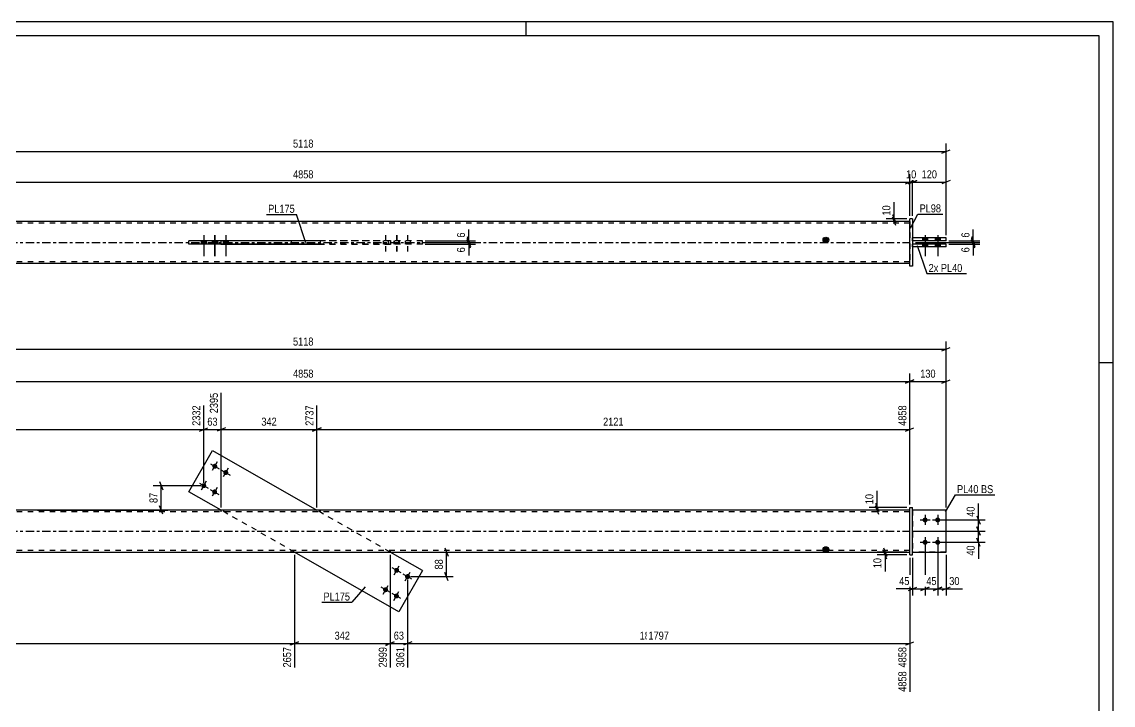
# Model space of a CAD drawing. Header units: millimetres. Extents: x 0 to 594, y 0 to 420.
# Drawn here: x 203.6 to 594, y 175.4 to 420 of the extents above; entities that cross this region are included whole.
import ezdxf

# ---------------------------------------------------------------- set-up
doc = ezdxf.new("R2010")
doc.units = ezdxf.units.MM
doc.linetypes.add('DXK_LINE_DOT2', pattern=[3.9198, 1.9599, -1.9599])
doc.linetypes.add('DXK_LINE_DOT3', pattern=[5.9187, 2.979, -0.9799, 0.9799, -0.9799])
doc.styles.add('Arial Narrow', font='ARIALN.TTF', dxfattribs={"height": 0.2})

# ---------------------------------------------------------------- blocks, each defined once
blk = doc.blocks.new('Unknown-580874307-1129')
at = {"color": 5, "linetype": 'Continuous'}
for p, q in [((594, 420), (0, 420)), ((384, 415), (384, 420)), ((594, 0), (594, 420)), ((589, 415), (5, 415)), ((589, 5), (589, 415)), ((594, 298), (589, 298))]:
    blk.add_line(p, q, dxfattribs=at)
blk = doc.blocks.new('Part-580874307-1922 - 1901')
at = {"color": 7, "linetype": 'DXK_LINE_DOT2'}
for p, q in [((534.22, 245.23), (522.22, 245.23)), ((522.22, 230.23), (522.22, 245.23)), ((534.22, 230.23), (534.22, 245.23)), ((534.22, 230.23), (522.22, 230.23))]:
    blk.add_line(p, q, dxfattribs=at)
blk = doc.blocks.new('Part-580874307-1923 - 1901')
at = {"color": 2, "linetype": 'Continuous'}
for p, q in [((521.22, 229.23), (521.22, 246.23)), ((521.22, 246.23), (522.22, 246.23)), ((522.22, 229.23), (522.22, 246.23)), ((521.22, 229.23), (522.22, 229.23))]:
    blk.add_line(p, q, dxfattribs=at)
blk = doc.blocks.new('Part-580874307-1912 - 1901')
at = {"linetype": 'Continuous'}
blk.add_hatch(color=2, dxfattribs=at).paths.add_polyline_path([(491.22, 230.23), (490.42, 231.63), (492.02, 231.63)])
at = {"color": 2, "linetype": 'Continuous'}
for p, q in [((521.22, 245.23), (175.35, 245.23)), ((491.22, 230.23), (490.42, 231.63)), ((490.42, 231.63), (492.02, 231.63)), ((492.02, 231.63), (491.22, 230.23)), ((175.35, 230.23), (521.22, 230.23))]:
    blk.add_line(p, q, dxfattribs=at)
at = {"color": 7, "linetype": 'DXK_LINE_DOT2'}
for p, q in [((521.22, 244.63), (175.35, 244.63)), ((274.78, 245.23), (274.78, 244.63)), ((310.25, 245.23), (310.25, 244.63)), ((521.22, 230.23), (521.22, 245.23)), ((521.22, 230.83), (175.35, 230.83)), ((299.94, 230.23), (299.94, 230.83)), ((335.41, 230.23), (335.41, 230.83))]:
    blk.add_line(p, q, dxfattribs=at)
at = {"color": 7, "linetype": 'DXK_LINE_DOT3'}
blk.add_line((175.35, 237.73), (521.22, 237.73), dxfattribs=at)
at = {"color": 2, "linetype": 'Continuous'}
blk.add_circle((491.22, 231.13), 1, dxfattribs=at)
blk = doc.blocks.new('Part-580874307-1917 - 1901')
at = {"color": 2, "linetype": 'Continuous'}
for p, q in [((534.22, 245.23), (522.22, 245.23)), ((534.22, 230.23), (534.22, 245.23)), ((522.22, 230.23), (534.22, 230.23))]:
    blk.add_line(p, q, dxfattribs=at)
at = {"color": 7, "linetype": 'DXK_LINE_DOT2'}
blk.add_line((522.22, 245.23), (522.22, 230.23), dxfattribs=at)
blk = doc.blocks.new('Part-580874307-1943 - 1901')
at = {"color": 2, "linetype": 'Continuous'}
for p, q in [((263.35, 251.83), (271.79, 266.58)), ((271.79, 266.58), (309.1, 245.23)), ((274.88, 245.23), (263.35, 251.83)), ((338.39, 208.88), (301.09, 230.23)), ((346.84, 223.64), (335.31, 230.23)), ((346.84, 223.64), (338.39, 208.88))]:
    blk.add_line(p, q, dxfattribs=at)
at = {"color": 7, "linetype": 'DXK_LINE_DOT2'}
for p, q in [((301.09, 230.23), (274.88, 245.23)), ((335.31, 230.23), (309.1, 245.23))]:
    blk.add_line(p, q, dxfattribs=at)
blk = doc.blocks.new('Bolt-580874307-1944 - 1901')
at = {"linetype": 'Continuous'}
for points in [[(526.72, 242.63, -1), (526.72, 240.83, -1)], [(531.22, 242.63, -1), (531.22, 240.83, -1)], [(526.72, 234.63, -1), (526.72, 232.83, -1)], [(531.22, 234.63, -1), (531.22, 232.83, -1)]]:
    blk.add_hatch(color=1, dxfattribs=at).paths.add_polyline_path(points)
at = {"color": 1, "linetype": 'Continuous'}
for p, q in [((526.72, 243.53), (526.72, 239.93)), ((531.22, 243.53), (531.22, 239.93)), ((524.92, 241.73), (528.52, 241.73)), ((529.42, 241.73), (533.02, 241.73)), ((526.72, 235.53), (526.72, 231.93)), ((531.22, 235.53), (531.22, 231.93)), ((524.92, 233.73), (528.52, 233.73)), ((529.42, 233.73), (533.02, 233.73))]:
    blk.add_line(p, q, dxfattribs=at)
blk = doc.blocks.new('Bolt-580874307-1946 - 1901')
at = {"linetype": 'Continuous'}
for points in [[(273.04, 261.72, -1), (272.15, 260.16, -1)], [(276.95, 259.48, -1), (276.06, 257.92, -1)], [(269.07, 254.78, -1), (268.18, 253.21, -1)], [(272.98, 252.54, -1), (272.08, 250.98, -1)]]:
    blk.add_hatch(color=1, dxfattribs=at).paths.add_polyline_path(points)
at = {"color": 1, "linetype": 'Continuous'}
for p, q in [((271.03, 261.83), (274.16, 260.04)), ((273.49, 262.5), (271.7, 259.38)), ((274.94, 259.6), (278.06, 257.81)), ((277.4, 260.27), (275.61, 257.14)), ((267.06, 254.89), (270.19, 253.1)), ((269.52, 255.56), (267.73, 252.43)), ((270.97, 252.65), (274.09, 250.87)), ((273.42, 253.32), (271.63, 250.2))]:
    blk.add_line(p, q, dxfattribs=at)
blk = doc.blocks.new('Bolt-580874307-1947 - 1901')
at = {"linetype": 'Continuous'}
for points in [[(337.21, 222.92, -1), (338.11, 224.48, -1)], [(341.12, 220.69, -1), (342.01, 222.25, -1)], [(333.24, 215.98, -1), (334.13, 217.54, -1)], [(337.15, 213.74, -1), (338.04, 215.31, -1)]]:
    blk.add_hatch(color=1, dxfattribs=at).paths.add_polyline_path(points)
at = {"color": 1, "linetype": 'Continuous'}
for p, q in [((339.22, 222.81), (336.1, 224.6)), ((336.77, 222.14), (338.55, 225.27)), ((340.67, 219.91), (342.46, 223.03)), ((343.13, 220.57), (340, 222.36)), ((335.25, 215.87), (332.12, 217.65)), ((332.79, 215.2), (334.58, 218.32)), ((339.15, 213.63), (336.03, 215.42)), ((336.7, 212.96), (338.49, 216.09))]:
    blk.add_line(p, q, dxfattribs=at)
blk = doc.blocks.new('Bolt-580874307-2330 - 2328')
at = {"linetype": 'Continuous'}
for points in [[(527.62, 342.65), (525.82, 342.65), (525.82, 341.65), (527.62, 341.65)], [(527.62, 342.65), (525.82, 342.65), (525.82, 341.65), (527.62, 341.65)], [(527.62, 340.45), (525.82, 340.45), (525.82, 339.45), (527.62, 339.45)], [(527.62, 340.45), (525.82, 340.45), (525.82, 339.45), (527.62, 339.45)], [(532.12, 342.65), (530.32, 342.65), (530.32, 341.65), (532.12, 341.65)], [(532.12, 342.65), (530.32, 342.65), (530.32, 341.65), (532.12, 341.65)], [(532.12, 340.45), (530.32, 340.45), (530.32, 339.45), (532.12, 339.45)], [(532.12, 340.45), (530.32, 340.45), (530.32, 339.45), (532.12, 339.45)]]:
    blk.add_hatch(color=1, dxfattribs=at).paths.add_polyline_path(points)
at = {"color": 1, "linetype": 'Continuous'}
for p, q in [((526.72, 343.65), (526.72, 336.15)), ((526.72, 343.65), (526.72, 336.15)), ((531.22, 343.65), (531.22, 336.15)), ((531.22, 343.65), (531.22, 336.15)), ((525.82, 342.65), (525.82, 341.65)), ((525.82, 342.65), (525.82, 341.65)), ((525.82, 340.45), (525.82, 339.45)), ((525.82, 340.45), (525.82, 339.45)), ((527.62, 342.65), (527.62, 341.65)), ((527.62, 342.65), (527.62, 341.65)), ((527.62, 340.45), (527.62, 339.45)), ((527.62, 340.45), (527.62, 339.45)), ((530.32, 342.65), (530.32, 341.65)), ((530.32, 342.65), (530.32, 341.65)), ((530.32, 340.45), (530.32, 339.45)), ((530.32, 340.45), (530.32, 339.45)), ((532.12, 342.65), (532.12, 341.65)), ((532.12, 342.65), (532.12, 341.65)), ((532.12, 340.45), (532.12, 339.45)), ((532.12, 340.45), (532.12, 339.45))]:
    blk.add_line(p, q, dxfattribs=at)
blk = doc.blocks.new('Part-580874307-2336 - 2328')
at = {"color": 2, "linetype": 'Continuous'}
for p, q in [((263.35, 340.45), (263.35, 341.65)), ((310.25, 341.65), (263.35, 341.65)), ((310.25, 340.45), (263.35, 340.45)), ((271.79, 340.45), (271.79, 341.65))]:
    blk.add_line(p, q, dxfattribs=at)
at = {"color": 7, "linetype": 'DXK_LINE_DOT2'}
for p, q in [((346.84, 341.65), (310.25, 341.65)), ((346.84, 340.45), (310.25, 340.45)), ((338.39, 340.45), (338.39, 341.65)), ((346.84, 340.45), (346.84, 341.65))]:
    blk.add_line(p, q, dxfattribs=at)
blk = doc.blocks.new('Part-580874307-2352 - 2328')
at = {"color": 2, "linetype": 'Continuous'}
for p, q in [((522.22, 349.55), (521.22, 349.55)), ((521.22, 332.55), (521.22, 349.55)), ((522.22, 349.55), (522.22, 332.55)), ((522.22, 332.55), (521.22, 332.55))]:
    blk.add_line(p, q, dxfattribs=at)
blk = doc.blocks.new('Part-580874307-2357 - 2328')
at = {"color": 2, "linetype": 'Continuous'}
for p, q in [((534.22, 342.65), (522.22, 342.65)), ((534.22, 341.65), (522.22, 341.65)), ((534.22, 341.65), (534.22, 342.65))]:
    blk.add_line(p, q, dxfattribs=at)
at = {"color": 7, "linetype": 'DXK_LINE_DOT2'}
blk.add_line((522.22, 341.65), (522.22, 342.65), dxfattribs=at)
blk = doc.blocks.new('Part-580874307-2362 - 2328')
at = {"color": 2, "linetype": 'Continuous'}
for p, q in [((534.22, 340.45), (522.22, 340.45)), ((534.22, 339.45), (534.22, 340.45)), ((534.22, 339.45), (522.22, 339.45))]:
    blk.add_line(p, q, dxfattribs=at)
at = {"color": 7, "linetype": 'DXK_LINE_DOT2'}
blk.add_line((522.22, 339.45), (522.22, 340.45), dxfattribs=at)
blk = doc.blocks.new('Part-580874307-2367 - 2328')
at = {"linetype": 'Continuous'}
blk.add_hatch(color=2, dxfattribs=at).paths.add_polyline_path([(491.22, 341.05), (490.42, 342.45), (492.02, 342.45)])
at = {"color": 2, "linetype": 'Continuous'}
for p, q in [((521.22, 348.55), (175.35, 348.55)), ((274.78, 341.65), (274.78, 341.75)), ((274.78, 341.75), (310.25, 341.75)), ((274.78, 340.35), (274.78, 340.45)), ((310.25, 340.35), (274.78, 340.35)), ((299.94, 341.65), (299.94, 341.75)), ((299.94, 340.35), (299.94, 340.45)), ((310.25, 341.75), (310.25, 340.35)), ((491.22, 341.05), (490.42, 342.45)), ((490.42, 342.45), (492.02, 342.45)), ((492.02, 342.45), (491.22, 341.05)), ((521.22, 333.55), (175.35, 333.55))]:
    blk.add_line(p, q, dxfattribs=at)
at = {"color": 7, "linetype": 'DXK_LINE_DOT2'}
for p, q in [((521.22, 347.95), (175.35, 347.95)), ((521.22, 348.55), (521.22, 333.55)), ((274.78, 341.75), (274.78, 340.45)), ((299.94, 341.75), (299.94, 340.45)), ((310.25, 341.75), (335.41, 341.75)), ((335.41, 340.35), (310.25, 340.35)), ((335.41, 341.75), (335.41, 340.35)), ((521.22, 334.15), (175.35, 334.15))]:
    blk.add_line(p, q, dxfattribs=at)
at = {"color": 7, "linetype": 'DXK_LINE_DOT3'}
blk.add_line((175.35, 341.05), (521.22, 341.05), dxfattribs=at)
at = {"color": 2, "linetype": 'Continuous'}
blk.add_circle((491.22, 341.95), 1, dxfattribs=at)
blk = doc.blocks.new('Bolt-580874307-2373 - 2328')
at = {"linetype": 'Continuous'}
for points in [[(269.52, 341.65), (267.72, 341.65), (267.72, 340.45), (269.52, 340.45)], [(273.43, 341.65), (271.63, 341.65), (271.63, 340.45), (273.43, 340.45)], [(273.5, 341.65), (271.7, 341.65), (271.7, 340.45), (273.5, 340.45)], [(277.4, 341.65), (275.6, 341.65), (275.6, 340.45), (277.4, 340.45)]]:
    blk.add_hatch(color=1, dxfattribs=at).paths.add_polyline_path(points)
at = {"color": 1, "linetype": 'Continuous'}
for p, q in [((268.62, 343.65), (268.62, 336.15)), ((272.53, 343.65), (272.53, 336.15)), ((272.6, 343.65), (272.6, 336.15)), ((276.5, 343.65), (276.5, 336.15)), ((267.72, 341.65), (267.72, 340.45)), ((269.52, 341.65), (269.52, 340.45)), ((271.63, 341.65), (271.63, 340.45)), ((271.7, 341.65), (271.7, 340.45)), ((273.43, 341.65), (273.43, 340.45)), ((273.5, 341.65), (273.5, 340.45)), ((275.6, 341.65), (275.6, 340.45)), ((277.4, 341.65), (277.4, 340.45))]:
    blk.add_line(p, q, dxfattribs=at)
blk = doc.blocks.new('Bolt-580874307-2374 - 2328')
at = {"color": 1, "linetype": 'DXK_LINE_DOT2'}
for p, q in [((333.69, 343.65), (333.69, 336.15)), ((337.59, 343.65), (337.59, 336.15)), ((337.66, 343.65), (337.66, 336.15)), ((341.57, 343.65), (341.57, 336.15)), ((332.79, 341.65), (332.79, 340.45)), ((334.59, 341.65), (334.59, 340.45)), ((336.69, 341.65), (336.69, 340.45)), ((336.76, 341.65), (336.76, 340.45)), ((338.49, 341.65), (338.49, 340.45)), ((338.56, 341.65), (338.56, 340.45)), ((340.67, 341.65), (340.67, 340.45)), ((342.47, 341.65), (342.47, 340.45))]:
    blk.add_line(p, q, dxfattribs=at)
blk = doc.blocks.new('StraightDimension-580874307-2155 - 1901')
at = {"color": 7, "linetype": 'Continuous'}
for p, q in [((301.09, 229.23), (301.09, 188.94)), ((335.31, 229.23), (335.31, 188.94)), ((302.59, 198.15), (299.59, 196.95)), ((301.09, 197.55), (335.31, 197.55)), ((333.81, 196.95), (336.81, 198.15))]:
    blk.add_line(p, q, dxfattribs=at)
at = {"color": 0}
blk.add_wipeout([(321.54, 198.3), (321.54, 202.5), (314.86, 202.5), (314.86, 198.3)], dxfattribs=at)
at = {"color": 0, "linetype": 'Continuous'}
blk.add_wipeout([(334.71, 196.85), (330.51, 196.85), (330.51, 188.34), (334.71, 188.34)], dxfattribs=at)
at = {"color": 3, "style": 'Arial Narrow'}
blk.add_text('342', height=2.863, dxfattribs=at).set_placement((315.46, 198.9))
at = {"color": 3, "linetype": 'Continuous', "style": 'Arial Narrow'}
blk.add_text('2999', height=2.863, rotation=90.0002, dxfattribs=at).set_placement((334.11, 188.94))
blk = doc.blocks.new('StraightDimension-580874307-2235 - 1901')
at = {"color": 7, "linetype": 'Continuous'}
for p, q in [((274.88, 246.23), (274.88, 287.24)), ((309.1, 246.23), (309.1, 282.74)), ((276.38, 274.72), (273.38, 273.52)), ((274.88, 274.12), (309.1, 274.12)), ((307.6, 273.52), (310.6, 274.72))]:
    blk.add_line(p, q, dxfattribs=at)
at = {"color": 0, "linetype": 'Continuous'}
blk.add_wipeout([(308.5, 283.34), (304.3, 283.34), (304.3, 274.82), (308.5, 274.82)], dxfattribs=at)
at = {"color": 0}
blk.add_wipeout([(295.33, 274.87), (295.33, 279.07), (288.65, 279.07), (288.65, 274.87)], dxfattribs=at)
at = {"color": 3, "linetype": 'Continuous', "style": 'Arial Narrow'}
blk.add_text('2737', height=2.863, rotation=90.0002, dxfattribs=at).set_placement((307.9, 275.42))
at = {"color": 3, "style": 'Arial Narrow'}
blk.add_text('342', height=2.863, dxfattribs=at).set_placement((289.25, 275.47))
blk = doc.blocks.new('StraightDimension-580874307-4380 - 1901')
at = {"color": 7, "linetype": 'Continuous'}
for p, q in [((521.22, 247.23), (521.22, 294.16)), ((534.22, 246.23), (534.22, 294.16)), ((522.72, 291.91), (519.72, 290.71)), ((521.22, 291.31), (534.22, 291.31)), ((532.72, 290.71), (535.72, 291.91))]:
    blk.add_line(p, q, dxfattribs=at)
at = {"color": 0}
blk.add_wipeout([(531.07, 292.06), (531.07, 296.26), (524.38, 296.26), (524.38, 292.06)], dxfattribs=at)
at = {"color": 3, "style": 'Arial Narrow'}
blk.add_text('130', height=2.863, dxfattribs=at).set_placement((524.98, 292.66))
blk = doc.blocks.new('StraightDimension-580874307-2169 - 1901')
at = {"color": 7, "linetype": 'Continuous'}
for p, q in [((335.31, 229.23), (335.31, 188.94)), ((521.22, 228.23), (521.22, 180.24)), ((336.81, 198.15), (333.81, 196.95)), ((335.31, 197.55), (521.22, 197.55)), ((519.72, 196.95), (522.72, 198.15))]:
    blk.add_line(p, q, dxfattribs=at)
at = {"color": 0}
blk.add_wipeout([(432.52, 198.3), (432.52, 202.5), (424.01, 202.5), (424.01, 198.3)], dxfattribs=at)
at = {"color": 0, "linetype": 'Continuous'}
blk.add_wipeout([(520.62, 188.15), (516.42, 188.15), (516.42, 179.64), (520.62, 179.64)], dxfattribs=at)
at = {"color": 3, "style": 'Arial Narrow'}
blk.add_text('1859', height=2.863, dxfattribs=at).set_placement((424.61, 198.9))
at = {"color": 3, "linetype": 'Continuous', "style": 'Arial Narrow'}
blk.add_text('4858', height=2.863, rotation=90.0002, dxfattribs=at).set_placement((520.02, 180.24))
blk = doc.blocks.new('StraightDimension-580874307-1989 - 1901')
at = {"color": 7, "linetype": 'Continuous'}
for p, q in [((520.22, 246.23), (506.69, 246.23)), ((508.94, 247.73), (510.14, 244.73)), ((510.14, 243.73), (508.94, 246.73)), ((509.54, 245.23), (509.54, 246.23)), ((520.22, 245.23), (506.69, 245.23))]:
    blk.add_line(p, q, dxfattribs=at)
at = {"color": 0}
blk.add_wipeout([(508.79, 251.61), (504.59, 251.61), (504.59, 246.76), (508.79, 246.76)], dxfattribs=at)
at = {"color": 7, "linetype": 'Continuous'}
blk.add_line((509.54, 246.23), (509.54, 252.14), dxfattribs=at)
blk.add_line((509.54, 246.23), (509.54, 252.14), dxfattribs=at)
at = {"color": 3, "style": 'Arial Narrow'}
blk.add_text('10', height=2.863, rotation=90.0002, dxfattribs=at).set_placement((508.19, 247.36))
blk = doc.blocks.new('StraightDimension-580874307-2089 - 1901')
at = {"color": 7, "linetype": 'Continuous'}
for p, q in [((511.82, 231.73), (513.02, 228.73)), ((513.02, 227.73), (511.82, 230.73)), ((520.22, 230.23), (509.57, 230.23)), ((520.22, 229.23), (509.57, 229.23)), ((512.42, 229.23), (512.42, 230.23))]:
    blk.add_line(p, q, dxfattribs=at)
at = {"color": 0}
blk.add_wipeout([(511.67, 228.71), (507.47, 228.71), (507.47, 223.85), (511.67, 223.85)], dxfattribs=at)
at = {"color": 7, "linetype": 'Continuous'}
blk.add_line((512.42, 229.23), (512.42, 223.33), dxfattribs=at)
blk.add_line((512.42, 229.23), (512.42, 223.33), dxfattribs=at)
at = {"color": 3, "style": 'Arial Narrow'}
blk.add_text('10', height=2.863, rotation=90.0002, dxfattribs=at).set_placement((511.07, 224.45))
blk = doc.blocks.new('StraightDimension-580874307-1996 - 1901')
at = {"color": 7, "linetype": 'Continuous'}
for p, q in [((267.62, 253.99), (250.59, 253.99)), ((252.84, 255.49), (254.04, 252.49)), ((253.44, 245.25), (253.44, 253.99)), ((254.04, 243.75), (252.84, 246.75)), ((209.1, 245.25), (255.84, 245.25))]:
    blk.add_line(p, q, dxfattribs=at)
at = {"color": 0}
blk.add_wipeout([(252.69, 252.05), (248.49, 252.05), (248.49, 247.19), (252.69, 247.19)], dxfattribs=at)
at = {"color": 3, "style": 'Arial Narrow'}
blk.add_text('87', height=2.863, rotation=90.0002, dxfattribs=at).set_placement((252.09, 247.79))
blk = doc.blocks.new('StraightDimension-580874307-2001 - 1901')
at = {"color": 7, "linetype": 'Continuous'}
for p, q in [((545.18, 239.23), (546.38, 236.23)), ((522.22, 237.73), (548.18, 237.73)), ((546.38, 232.23), (545.18, 235.23)), ((545.78, 233.73), (545.78, 237.73)), ((532.22, 233.73), (548.18, 233.73))]:
    blk.add_line(p, q, dxfattribs=at)
at = {"color": 0}
blk.add_wipeout([(545.03, 233.21), (540.83, 233.21), (540.83, 228.35), (545.03, 228.35)], dxfattribs=at)
at = {"color": 7, "linetype": 'Continuous'}
blk.add_line((545.78, 233.73), (545.78, 227.83), dxfattribs=at)
blk.add_line((545.78, 233.73), (545.78, 227.83), dxfattribs=at)
at = {"color": 3, "style": 'Arial Narrow'}
blk.add_text('40', height=2.863, rotation=90.0002, dxfattribs=at).set_placement((544.43, 228.95))
blk = doc.blocks.new('StraightDimension-580874307-2016 - 1901')
at = {"color": 7, "linetype": 'Continuous'}
for p, q in [((545.18, 243.23), (546.38, 240.23)), ((532.22, 241.73), (548.18, 241.73)), ((546.38, 236.23), (545.18, 239.23)), ((545.78, 237.73), (545.78, 241.73)), ((522.22, 237.73), (548.18, 237.73))]:
    blk.add_line(p, q, dxfattribs=at)
at = {"color": 0}
blk.add_wipeout([(545.03, 247.11), (540.83, 247.11), (540.83, 242.26), (545.03, 242.26)], dxfattribs=at)
at = {"color": 7, "linetype": 'Continuous'}
blk.add_line((545.78, 241.73), (545.78, 247.64), dxfattribs=at)
blk.add_line((545.78, 241.73), (545.78, 247.64), dxfattribs=at)
at = {"color": 3, "style": 'Arial Narrow'}
blk.add_text('40', height=2.863, rotation=90.0002, dxfattribs=at).set_placement((544.43, 242.86))
blk = doc.blocks.new('StraightDimension-580874307-2030 - 1901')
at = {"color": 7, "linetype": 'Continuous'}
for p, q in [((354.93, 231.73), (356.13, 228.73)), ((341.47, 230.23), (357.93, 230.23)), ((355.53, 221.47), (355.53, 230.23)), ((356.13, 219.97), (354.93, 222.97)), ((342.57, 221.47), (357.93, 221.47))]:
    blk.add_line(p, q, dxfattribs=at)
at = {"color": 0}
blk.add_wipeout([(354.78, 228.28), (350.58, 228.28), (350.58, 223.42), (354.78, 223.42)], dxfattribs=at)
at = {"color": 3, "style": 'Arial Narrow'}
blk.add_text('88', height=2.863, rotation=90.0002, dxfattribs=at).set_placement((354.18, 224.02))
blk = doc.blocks.new('StraightDimension-580874307-2183 - 1901')
at = {"color": 7, "linetype": 'Continuous'}
for p, q in [((521.22, 228.23), (521.22, 188.94)), ((341.57, 220.47), (341.57, 188.94)), ((343.07, 198.15), (340.07, 196.95)), ((341.57, 197.55), (521.22, 197.55)), ((519.72, 196.95), (522.72, 198.15))]:
    blk.add_line(p, q, dxfattribs=at)
at = {"color": 0}
blk.add_wipeout([(435.65, 198.3), (435.65, 202.5), (427.14, 202.5), (427.14, 198.3)], dxfattribs=at)
at = {"color": 0, "linetype": 'Continuous'}
blk.add_wipeout([(520.62, 196.85), (516.42, 196.85), (516.42, 188.34), (520.62, 188.34)], dxfattribs=at)
at = {"color": 3, "style": 'Arial Narrow'}
blk.add_text('1797', height=2.863, dxfattribs=at).set_placement((427.74, 198.9))
at = {"color": 3, "linetype": 'Continuous', "style": 'Arial Narrow'}
blk.add_text('4858', height=2.863, rotation=90.0002, dxfattribs=at).set_placement((520.02, 188.94))
blk = doc.blocks.new('StraightDimension-580874307-2055 - 1901')
at = {"color": 7, "linetype": 'Continuous'}
for p, q in [((526.72, 232.73), (526.72, 214.68)), ((522.22, 228.23), (522.22, 214.68)), ((520.72, 216.48), (523.72, 217.68)), ((522.22, 217.08), (526.72, 217.08)), ((528.22, 217.68), (525.22, 216.48))]:
    blk.add_line(p, q, dxfattribs=at)
at = {"color": 0}
blk.add_wipeout([(521.7, 217.83), (521.7, 222.03), (516.84, 222.03), (516.84, 217.83)], dxfattribs=at)
at = {"color": 7, "linetype": 'Continuous'}
blk.add_line((522.22, 217.08), (516.32, 217.08), dxfattribs=at)
blk.add_line((522.22, 217.08), (516.32, 217.08), dxfattribs=at)
at = {"color": 3, "style": 'Arial Narrow'}
blk.add_text('45', height=2.863, dxfattribs=at).set_placement((517.44, 218.43))
blk = doc.blocks.new('StraightDimension-580874307-2257 - 1901')
at = {"color": 7, "linetype": 'Continuous'}
for p, q in [((274.88, 246.23), (274.88, 287.24)), ((268.62, 254.99), (268.62, 282.74)), ((267.12, 273.52), (270.12, 274.72)), ((268.62, 274.12), (274.88, 274.12)), ((276.38, 274.72), (273.38, 273.52))]:
    blk.add_line(p, q, dxfattribs=at)
at = {"color": 0}
blk.add_wipeout([(274.18, 274.87), (274.18, 279.07), (269.32, 279.07), (269.32, 274.87)], dxfattribs=at)
at = {"color": 0, "linetype": 'Continuous'}
blk.add_wipeout([(274.28, 287.84), (270.08, 287.84), (270.08, 279.32), (274.28, 279.32)], dxfattribs=at)
at = {"color": 3, "linetype": 'Continuous', "style": 'Arial Narrow'}
blk.add_text('2395', height=2.863, rotation=90.0002, dxfattribs=at).set_placement((273.68, 279.92))
at = {"color": 3, "style": 'Arial Narrow'}
blk.add_text('63', height=2.863, dxfattribs=at).set_placement((269.92, 275.47))
blk = doc.blocks.new('StraightDimension-580874307-2065 - 1901')
at = {"color": 7, "linetype": 'Continuous'}
for p, q in [((526.72, 232.73), (526.72, 214.68)), ((531.22, 232.73), (531.22, 214.68)), ((525.22, 216.48), (528.22, 217.68)), ((526.72, 217.08), (531.22, 217.08)), ((532.72, 217.68), (529.72, 216.48))]:
    blk.add_line(p, q, dxfattribs=at)
at = {"color": 0}
blk.add_wipeout([(531.4, 217.83), (531.4, 222.03), (526.55, 222.03), (526.55, 217.83)], dxfattribs=at)
at = {"color": 3, "style": 'Arial Narrow'}
blk.add_text('45', height=2.863, dxfattribs=at).set_placement((527.15, 218.43))
blk = doc.blocks.new('StraightDimension-580874307-2075 - 1901')
at = {"color": 7, "linetype": 'Continuous'}
for p, q in [((531.22, 232.73), (531.22, 214.68)), ((534.22, 229.23), (534.22, 214.68)), ((529.72, 216.48), (532.72, 217.68)), ((531.22, 217.08), (534.22, 217.08)), ((535.72, 217.68), (532.72, 216.48))]:
    blk.add_line(p, q, dxfattribs=at)
at = {"color": 0}
blk.add_wipeout([(539.6, 217.83), (539.6, 222.03), (534.75, 222.03), (534.75, 217.83)], dxfattribs=at)
at = {"color": 7, "linetype": 'Continuous'}
blk.add_line((534.22, 217.08), (540.13, 217.08), dxfattribs=at)
blk.add_line((534.22, 217.08), (540.13, 217.08), dxfattribs=at)
at = {"color": 3, "style": 'Arial Narrow'}
blk.add_text('30', height=2.863, dxfattribs=at).set_placement((535.35, 218.43))
blk = doc.blocks.new('StraightDimension-580874307-2143 - 1901')
at = {"color": 7, "linetype": 'Continuous'}
for p, q in [((87.25, 228.23), (87.25, 194.43)), ((301.09, 229.23), (301.09, 188.94)), ((88.75, 198.15), (85.75, 196.95)), ((87.25, 197.55), (301.09, 197.55)), ((299.59, 196.95), (302.59, 198.15))]:
    blk.add_line(p, q, dxfattribs=at)
at = {"color": 0}
blk.add_wipeout([(198.42, 198.3), (198.42, 202.5), (189.91, 202.5), (189.91, 198.3)], dxfattribs=at)
at = {"color": 0, "linetype": 'Continuous'}
for points in [[(86.65, 196.85), (82.45, 196.85), (82.45, 193.83), (86.65, 193.83)], [(300.49, 196.85), (296.29, 196.85), (296.29, 188.34), (300.49, 188.34)]]:
    blk.add_wipeout(points, dxfattribs=at)
at = {"color": 3, "style": 'Arial Narrow'}
blk.add_text('2657', height=2.863, dxfattribs=at).set_placement((190.51, 198.9))
at = {"color": 3, "linetype": 'Continuous', "style": 'Arial Narrow'}
for s, height, p in [('0', 2.86, (86.05, 194.43)), ('2657', 2.863, (299.89, 188.94))]:
    blk.add_text(s, height=height, rotation=90.0002, dxfattribs=at).set_placement(p)
blk = doc.blocks.new('StraightDimension-580874307-2221 - 1901')
at = {"color": 7, "linetype": 'Continuous'}
for p, q in [((309.1, 246.23), (309.1, 282.74)), ((521.22, 247.23), (521.22, 282.74)), ((310.6, 274.72), (307.6, 273.52)), ((309.1, 274.12), (521.22, 274.12)), ((519.72, 273.52), (522.72, 274.72))]:
    blk.add_line(p, q, dxfattribs=at)
at = {"color": 0, "linetype": 'Continuous'}
blk.add_wipeout([(520.62, 283.34), (516.42, 283.34), (516.42, 274.82), (520.62, 274.82)], dxfattribs=at)
at = {"color": 0}
blk.add_wipeout([(419.42, 274.87), (419.42, 279.07), (410.91, 279.07), (410.91, 274.87)], dxfattribs=at)
at = {"color": 3, "linetype": 'Continuous', "style": 'Arial Narrow'}
blk.add_text('4858', height=2.863, rotation=90.0002, dxfattribs=at).set_placement((520.02, 275.42))
at = {"color": 3, "style": 'Arial Narrow'}
blk.add_text('2121', height=2.863, dxfattribs=at).set_placement((411.51, 275.47))
blk = doc.blocks.new('StraightDimension-580874307-2273 - 1901')
at = {"color": 7, "linetype": 'Continuous'}
for p, q in [((268.62, 254.99), (268.62, 282.74)), ((87.25, 246.23), (87.25, 277.25)), ((88.75, 274.72), (85.75, 273.52)), ((87.25, 274.12), (268.62, 274.12)), ((267.12, 273.52), (270.12, 274.72))]:
    blk.add_line(p, q, dxfattribs=at)
at = {"color": 0, "linetype": 'Continuous'}
for points in [[(268.02, 283.34), (263.82, 283.34), (263.82, 274.82), (268.02, 274.82)], [(86.65, 277.85), (82.45, 277.85), (82.45, 274.82), (86.65, 274.82)]]:
    blk.add_wipeout(points, dxfattribs=at)
at = {"color": 0}
blk.add_wipeout([(182.19, 274.87), (182.19, 279.07), (173.68, 279.07), (173.68, 274.87)], dxfattribs=at)
at = {"color": 3, "linetype": 'Continuous', "style": 'Arial Narrow'}
for s, height, p in [('2332', 2.863, (267.42, 275.42)), ('0', 2.86, (86.05, 275.42))]:
    blk.add_text(s, height=height, rotation=90.0002, dxfattribs=at).set_placement(p)
at = {"color": 3, "style": 'Arial Narrow'}
blk.add_text('2332', height=2.863, dxfattribs=at).set_placement((174.28, 275.47))
blk = doc.blocks.new('StraightDimension-580874307-2284 - 1901')
at = {"color": 7, "linetype": 'Continuous'}
for p, q in [((534.22, 246.23), (534.22, 305.65)), ((74.25, 302.8), (534.22, 302.8)), ((532.72, 302.2), (535.72, 303.4))]:
    blk.add_line(p, q, dxfattribs=at)
at = {"color": 0}
blk.add_wipeout([(308.49, 303.55), (308.49, 307.75), (299.98, 307.75), (299.98, 303.55)], dxfattribs=at)
at = {"color": 3, "style": 'Arial Narrow'}
blk.add_text('5118', height=2.863, dxfattribs=at).set_placement((300.58, 304.15))
blk = doc.blocks.new('StraightDimension-580874307-4365 - 1901')
at = {"color": 7, "linetype": 'Continuous'}
for p, q in [((335.31, 229.23), (335.31, 188.94)), ((341.57, 220.47), (341.57, 188.94)), ((333.81, 196.95), (336.81, 198.15)), ((335.31, 197.55), (341.57, 197.55)), ((343.07, 198.15), (340.07, 196.95))]:
    blk.add_line(p, q, dxfattribs=at)
at = {"color": 0}
blk.add_wipeout([(340.87, 198.3), (340.87, 202.5), (336.01, 202.5), (336.01, 198.3)], dxfattribs=at)
at = {"color": 3, "style": 'Arial Narrow'}
blk.add_text('63', height=2.863, dxfattribs=at).set_placement((336.61, 198.9))
at = {"color": 0, "linetype": 'Continuous'}
blk.add_wipeout([(340.97, 196.85), (336.77, 196.85), (336.77, 188.34), (340.97, 188.34)], dxfattribs=at)
at = {"color": 3, "linetype": 'Continuous', "style": 'Arial Narrow'}
blk.add_text('3061', height=2.863, rotation=90.0002, dxfattribs=at).set_placement((340.37, 188.94))
blk = doc.blocks.new('StraightDimension-580874307-4381 - 1901')
at = {"color": 7, "linetype": 'Continuous'}
for p, q in [((521.22, 247.23), (521.22, 294.16)), ((87.25, 291.31), (521.22, 291.31)), ((519.72, 290.71), (522.72, 291.91))]:
    blk.add_line(p, q, dxfattribs=at)
at = {"color": 0}
blk.add_wipeout([(308.49, 292.06), (308.49, 296.26), (299.98, 296.26), (299.98, 292.06)], dxfattribs=at)
at = {"color": 3, "style": 'Arial Narrow'}
blk.add_text('4858', height=2.863, dxfattribs=at).set_placement((300.58, 292.66))
blk = doc.blocks.new('StraightDimension-580874307-2423 - 2328')
at = {"color": 7, "linetype": 'Continuous'}
for p, q in [((523.22, 341.05), (546.32, 341.05)), ((535.22, 340.45), (546.32, 340.45)), ((543.32, 342.55), (544.52, 339.55)), ((544.52, 338.95), (543.32, 341.95)), ((543.92, 340.45), (543.92, 341.05))]:
    blk.add_line(p, q, dxfattribs=at)
at = {"color": 0}
blk.add_wipeout([(543.17, 339.92), (538.97, 339.92), (538.97, 336.89), (543.17, 336.89)], dxfattribs=at)
at = {"color": 7, "linetype": 'Continuous'}
blk.add_line((543.92, 340.45), (543.92, 336.37), dxfattribs=at)
blk.add_line((543.92, 340.45), (543.92, 336.37), dxfattribs=at)
at = {"color": 3, "style": 'Arial Narrow'}
blk.add_text('6', height=2.86, rotation=90.0002, dxfattribs=at).set_placement((542.57, 337.49))
blk = doc.blocks.new('StraightDimension-580874307-2432 - 2328')
at = {"color": 7, "linetype": 'Continuous'}
for p, q in [((523.22, 341.05), (546.32, 341.05)), ((535.22, 341.65), (546.32, 341.65)), ((543.32, 343.15), (544.52, 340.15)), ((544.52, 339.55), (543.32, 342.55)), ((543.92, 341.05), (543.92, 341.65))]:
    blk.add_line(p, q, dxfattribs=at)
at = {"color": 0}
blk.add_wipeout([(543.17, 345.2), (538.97, 345.2), (538.97, 342.17), (543.17, 342.17)], dxfattribs=at)
at = {"color": 7, "linetype": 'Continuous'}
blk.add_line((543.92, 341.65), (543.92, 345.72), dxfattribs=at)
blk.add_line((543.92, 341.65), (543.92, 345.72), dxfattribs=at)
at = {"color": 3, "style": 'Arial Narrow'}
blk.add_text('6', height=2.86, rotation=90.0002, dxfattribs=at).set_placement((542.57, 342.77))
blk = doc.blocks.new('StraightDimension-580874307-2442 - 2328')
at = {"color": 7, "linetype": 'Continuous'}
for p, q in [((520.22, 349.55), (512.79, 349.55)), ((520.22, 348.55), (512.79, 348.55)), ((515.04, 351.05), (516.24, 348.05)), ((516.24, 347.05), (515.04, 350.05)), ((515.64, 348.55), (515.64, 349.55))]:
    blk.add_line(p, q, dxfattribs=at)
at = {"color": 0}
blk.add_wipeout([(514.89, 354.93), (510.69, 354.93), (510.69, 350.07), (514.89, 350.07)], dxfattribs=at)
at = {"color": 7, "linetype": 'Continuous'}
blk.add_line((515.64, 349.55), (515.64, 355.45), dxfattribs=at)
blk.add_line((515.64, 349.55), (515.64, 355.45), dxfattribs=at)
at = {"color": 3, "style": 'Arial Narrow'}
blk.add_text('10', height=2.863, rotation=90.0002, dxfattribs=at).set_placement((514.29, 350.67))
blk = doc.blocks.new('StraightDimension-580874307-2453 - 2328')
at = {"color": 7, "linetype": 'Continuous'}
for p, q in [((520.72, 362.04), (523.72, 363.24)), ((522.22, 350.55), (522.22, 365.49)), ((535.72, 363.24), (532.72, 362.04)), ((534.22, 343.65), (534.22, 365.49)), ((522.22, 362.64), (534.22, 362.64))]:
    blk.add_line(p, q, dxfattribs=at)
at = {"color": 0}
blk.add_wipeout([(531.57, 363.39), (531.57, 367.59), (524.88, 367.59), (524.88, 363.39)], dxfattribs=at)
at = {"color": 3, "style": 'Arial Narrow'}
blk.add_text('120', height=2.863, dxfattribs=at).set_placement((525.48, 363.99))
blk = doc.blocks.new('StraightDimension-580874307-2463 - 2328')
at = {"color": 7, "linetype": 'Continuous'}
for p, q in [((519.72, 362.04), (522.72, 363.24)), ((523.72, 363.24), (520.72, 362.04)), ((521.22, 350.55), (521.22, 365.49)), ((522.22, 350.55), (522.22, 365.49)), ((521.22, 362.64), (522.22, 362.64))]:
    blk.add_line(p, q, dxfattribs=at)
at = {"color": 0}
blk.add_wipeout([(524.15, 363.39), (524.15, 367.59), (519.3, 367.59), (519.3, 363.39)], dxfattribs=at)
at = {"color": 3, "style": 'Arial Narrow'}
blk.add_text('10', height=2.863, dxfattribs=at).set_placement((519.9, 363.99))
blk = doc.blocks.new('StraightDimension-580874307-2473 - 2328')
at = {"color": 7, "linetype": 'Continuous'}
for p, q in [((519.72, 362.04), (522.72, 363.24)), ((521.22, 350.55), (521.22, 365.49)), ((87.25, 362.64), (521.22, 362.64))]:
    blk.add_line(p, q, dxfattribs=at)
at = {"color": 0}
blk.add_wipeout([(308.49, 363.39), (308.49, 367.59), (299.98, 367.59), (299.98, 363.39)], dxfattribs=at)
at = {"color": 3, "style": 'Arial Narrow'}
blk.add_text('4858', height=2.863, dxfattribs=at).set_placement((300.58, 363.99))
blk = doc.blocks.new('StraightDimension-580874307-2504 - 2328')
at = {"color": 7, "linetype": 'Continuous'}
for p, q in [((534.22, 343.65), (534.22, 376.49)), ((74.25, 373.64), (534.22, 373.64)), ((532.72, 373.04), (535.72, 374.24))]:
    blk.add_line(p, q, dxfattribs=at)
at = {"color": 0}
blk.add_wipeout([(308.49, 374.39), (308.49, 378.59), (299.98, 378.59), (299.98, 374.39)], dxfattribs=at)
at = {"color": 3, "style": 'Arial Narrow'}
blk.add_text('5118', height=2.863, dxfattribs=at).set_placement((300.58, 374.99))
blk = doc.blocks.new('StraightDimension-580874307-2515 - 2328')
at = {"color": 7, "linetype": 'Continuous'}
for p, q in [((347.84, 341.05), (365.85, 341.05)), ((347.84, 340.45), (365.85, 340.45)), ((362.85, 342.55), (364.05, 339.55)), ((364.05, 338.95), (362.85, 341.95)), ((363.45, 340.45), (363.45, 341.05))]:
    blk.add_line(p, q, dxfattribs=at)
at = {"color": 0}
blk.add_wipeout([(362.7, 339.92), (358.5, 339.92), (358.5, 336.89), (362.7, 336.89)], dxfattribs=at)
at = {"color": 7, "linetype": 'Continuous'}
blk.add_line((363.45, 340.45), (363.45, 336.37), dxfattribs=at)
blk.add_line((363.45, 340.45), (363.45, 336.37), dxfattribs=at)
at = {"color": 3, "style": 'Arial Narrow'}
blk.add_text('6', height=2.86, rotation=90.0002, dxfattribs=at).set_placement((362.1, 337.49))
blk = doc.blocks.new('StraightDimension-580874307-2519 - 2328')
at = {"color": 7, "linetype": 'Continuous'}
for p, q in [((347.84, 341.65), (365.85, 341.65)), ((347.84, 341.05), (365.85, 341.05)), ((362.85, 343.15), (364.05, 340.15)), ((364.05, 339.55), (362.85, 342.55)), ((363.45, 341.05), (363.45, 341.65))]:
    blk.add_line(p, q, dxfattribs=at)
at = {"color": 0}
blk.add_wipeout([(362.7, 345.2), (358.5, 345.2), (358.5, 342.17), (362.7, 342.17)], dxfattribs=at)
at = {"color": 7, "linetype": 'Continuous'}
blk.add_line((363.45, 341.65), (363.45, 345.72), dxfattribs=at)
blk.add_line((363.45, 341.65), (363.45, 345.72), dxfattribs=at)
at = {"color": 3, "style": 'Arial Narrow'}
blk.add_text('6', height=2.86, rotation=90.0002, dxfattribs=at).set_placement((362.1, 342.77))
blk = doc.blocks.new('Mark-580874307-1939 - 1901')
at = {"color": 0}
blk.add_wipeout([(320.97, 212.89), (320.97, 215.89), (311.47, 215.89), (311.47, 212.89)], dxfattribs=at)
blk.add_wipeout([(320.97, 212.89), (320.97, 215.89), (311.47, 215.89), (311.47, 212.89)], dxfattribs=at)
at = {"color": 30, "linetype": 'Continuous'}
for p in [(326.33, 217.77), (310.87, 212.29)]:
    blk.add_line(p, (321.57, 212.29), dxfattribs=at)
at = {"color": 3, "style": 'Arial Narrow'}
blk.add_text('PL175', height=2.863, dxfattribs=at).set_placement((311.47, 212.89))
blk = doc.blocks.new('MarkSet-580874307-2319 - 1901')
at = {"color": 0}
blk.add_wipeout([(545.8, 251.32), (545.8, 254.32), (538.13, 254.32), (538.13, 251.32)], dxfattribs=at)
blk.add_wipeout([(545.8, 251.32), (545.8, 254.32), (538.13, 254.32), (538.13, 251.32)], dxfattribs=at)
at = {"color": 30, "linetype": 'Continuous'}
blk.add_line((534.03, 244.66), (537.53, 250.72), dxfattribs=at)
at = {"color": 0}
blk.add_wipeout([(551.09, 251.32), (551.09, 254.32), (546.7, 254.32), (546.7, 251.32)], dxfattribs=at)
blk.add_wipeout([(551.09, 251.32), (551.09, 254.32), (546.7, 254.32), (546.7, 251.32)], dxfattribs=at)
at = {"color": 30, "linetype": 'Continuous'}
blk.add_line((537.53, 250.72), (551.69, 250.72), dxfattribs=at)
at = {"color": 3, "style": 'Arial Narrow'}
for s, p in [('PL40', (538.13, 251.32)), ('BS', (546.7, 251.32))]:
    blk.add_text(s, height=2.863, dxfattribs=at).set_placement(p)
blk = doc.blocks.new('Mark-580874307-2348 - 2328')
at = {"color": 0}
blk.add_wipeout([(532.42, 351.8), (532.42, 354.8), (524.74, 354.8), (524.74, 351.8)], dxfattribs=at)
blk.add_wipeout([(532.42, 351.8), (532.42, 354.8), (524.74, 354.8), (524.74, 351.8)], dxfattribs=at)
at = {"color": 30, "linetype": 'Continuous'}
for p, q in [((521.45, 346.12), (524.14, 351.2)), ((524.14, 351.2), (533.02, 351.2))]:
    blk.add_line(p, q, dxfattribs=at)
at = {"color": 3, "style": 'Arial Narrow'}
blk.add_text('PL98', height=2.863, dxfattribs=at).set_placement((524.74, 351.8))
blk = doc.blocks.new('Mark-580874307-2332 - 2328')
at = {"color": 0}
blk.add_wipeout([(301.2, 351.65), (301.2, 354.65), (291.7, 354.65), (291.7, 351.65)], dxfattribs=at)
blk.add_wipeout([(301.2, 351.65), (301.2, 354.65), (291.7, 354.65), (291.7, 351.65)], dxfattribs=at)
at = {"color": 30, "linetype": 'Continuous'}
for p in [(291.1, 351.05), (305.18, 340.88)]:
    blk.add_line(p, (301.8, 351.05), dxfattribs=at)
at = {"color": 3, "style": 'Arial Narrow'}
blk.add_text('PL175', height=2.863, dxfattribs=at).set_placement((291.7, 351.65))
blk = doc.blocks.new('MarkSet-580874307-2562 - 2328')
at = {"color": 0}
blk.add_wipeout([(531.45, 330.48), (531.45, 333.48), (527.98, 333.48), (527.98, 330.48)], dxfattribs=at)
blk.add_wipeout([(531.45, 330.48), (531.45, 333.48), (527.98, 333.48), (527.98, 330.48)], dxfattribs=at)
at = {"color": 30, "linetype": 'Continuous'}
blk.add_line((523.84, 339.9), (527.38, 329.88), dxfattribs=at)
at = {"color": 0}
blk.add_wipeout([(540.02, 330.48), (540.02, 333.48), (532.35, 333.48), (532.35, 330.48)], dxfattribs=at)
blk.add_wipeout([(540.02, 330.48), (540.02, 333.48), (532.35, 333.48), (532.35, 330.48)], dxfattribs=at)
at = {"color": 30, "linetype": 'Continuous'}
blk.add_line((527.38, 329.88), (541.52, 329.88), dxfattribs=at)
at = {"color": 3, "style": 'Arial Narrow'}
for s, p in [('2x', (527.98, 330.48)), ('PL40', (532.35, 330.48))]:
    blk.add_text(s, height=2.863, dxfattribs=at).set_placement(p)

msp = doc.modelspace()

# ---------------------------------------------------------------- block references
for name in ['Unknown-580874307-1129', 'Part-580874307-2367 - 2328', 'Part-580874307-2352 - 2328', 'Bolt-580874307-2373 - 2328', 'Bolt-580874307-2374 - 2328', 'Bolt-580874307-2330 - 2328', 'Part-580874307-2336 - 2328', 'Part-580874307-2357 - 2328', 'Part-580874307-2362 - 2328', 'Part-580874307-1943 - 1901', 'Bolt-580874307-1946 - 1901', 'Part-580874307-1923 - 1901', 'Part-580874307-1912 - 1901', 'Part-580874307-1922 - 1901', 'Part-580874307-1917 - 1901', 'Bolt-580874307-1944 - 1901', 'Bolt-580874307-1947 - 1901']:
    msp.add_blockref(name, (0, 0))

# ---------------------------------------------------------------- next in the draw order: block references
for name in ['StraightDimension-580874307-2442 - 2328', 'StraightDimension-580874307-2423 - 2328', 'StraightDimension-580874307-4380 - 1901', 'StraightDimension-580874307-2235 - 1901', 'StraightDimension-580874307-1996 - 1901', 'StraightDimension-580874307-2155 - 1901']:
    msp.add_blockref(name, (0, 0))

# ---------------------------------------------------------------- next in the draw order: block references
for name in ['StraightDimension-580874307-2432 - 2328', 'StraightDimension-580874307-2257 - 1901', 'StraightDimension-580874307-1989 - 1901', 'StraightDimension-580874307-2143 - 1901', 'StraightDimension-580874307-2169 - 1901', 'Mark-580874307-1939 - 1901']:
    msp.add_blockref(name, (0, 0))

# ---------------------------------------------------------------- next in the draw order: block references
for name in ['StraightDimension-580874307-2453 - 2328', 'MarkSet-580874307-2562 - 2328', 'StraightDimension-580874307-2273 - 1901', 'StraightDimension-580874307-2001 - 1901', 'StraightDimension-580874307-2030 - 1901', 'StraightDimension-580874307-2089 - 1901']:
    msp.add_blockref(name, (0, 0))

# ---------------------------------------------------------------- next in the draw order: block references
for name in ['StraightDimension-580874307-2463 - 2328', 'StraightDimension-580874307-2016 - 1901', 'StraightDimension-580874307-2183 - 1901']:
    msp.add_blockref(name, (0, 0))

# ---------------------------------------------------------------- next in the draw order: block references
for name in ['StraightDimension-580874307-2473 - 2328', 'StraightDimension-580874307-2221 - 1901', 'StraightDimension-580874307-2055 - 1901', 'StraightDimension-580874307-4365 - 1901']:
    msp.add_blockref(name, (0, 0))

# ---------------------------------------------------------------- next in the draw order: block references
for name in ['StraightDimension-580874307-2504 - 2328', 'StraightDimension-580874307-2284 - 1901', 'StraightDimension-580874307-2065 - 1901']:
    msp.add_blockref(name, (0, 0))

# ---------------------------------------------------------------- next in the draw order: block references
for name in ['Mark-580874307-2332 - 2328', 'Mark-580874307-2348 - 2328', 'StraightDimension-580874307-2515 - 2328', 'StraightDimension-580874307-4381 - 1901', 'MarkSet-580874307-2319 - 1901', 'StraightDimension-580874307-2075 - 1901']:
    msp.add_blockref(name, (0, 0))

# ---------------------------------------------------------------- next in the draw order: block references
msp.add_blockref('StraightDimension-580874307-2519 - 2328', (0, 0))

doc.saveas('drawing.dxf')
